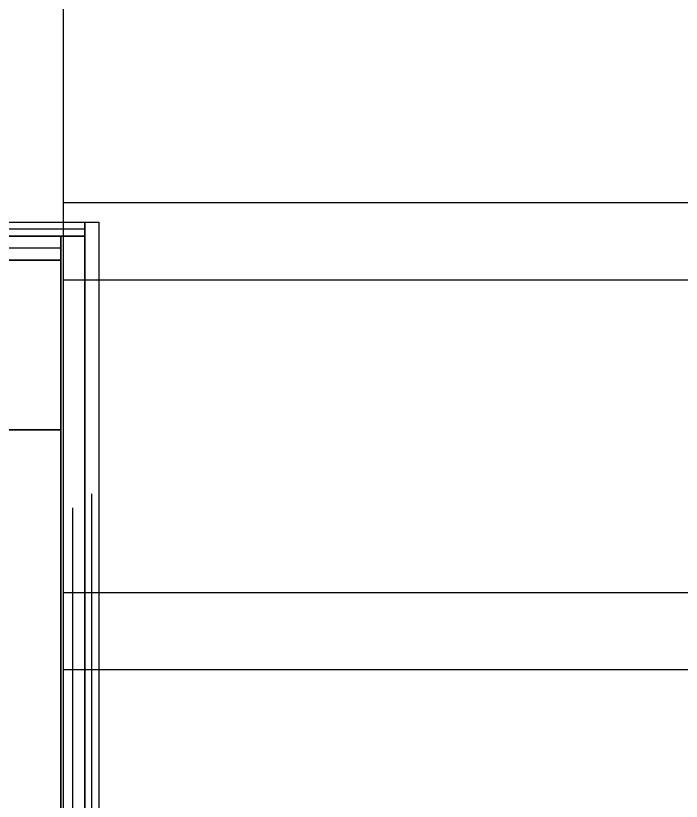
# Model space of a CAD drawing. Header units: millimetres. Extents: x -28.2 to 24.3, y -24.8 to 12.4.
# Drawn here: x -2.22 to -1.749, y -2.317 to -1.761 of the extents above; entities that cross this region are included whole.
import ezdxf

# ---------------------------------------------------------------- set-up
doc = ezdxf.new("R2010")
doc.units = ezdxf.units.MM
doc.linetypes.add('Dashed', pattern=[0.75, 0.5, -0.25])
for name, color, linetype in [('BUILDINGELEMENTPROXY', 8, 'Continuous'), ('EJE_MUROS', 8, 'Continuous'), ('MUROS', 7, 'Continuous')]:
    doc.layers.add(name, color=color, linetype=linetype)

msp = doc.modelspace()

# ---------------------------------------------------------------- linework, layer by layer
at = {"layer": 'BUILDINGELEMENTPROXY'}
for p, q in [((-2.18616, -1.61787, 0.86302), (-2.18616, -1.94787, 0.86302)), ((-1.08616, -1.89351, 1.03736), (-2.18616, -1.89351, 1.03736)), ((-2.18616, -1.89351, 1.03736), (-2.18616, -2.22351, 1.03736)), ((-2.18616, -1.94787, 0.86302), (-1.08616, -1.94787, 0.86302)), ((-1.08616, -2.16916, 1.21169), (-2.18616, -2.16916, 1.21169)), ((-2.18616, -2.16916, 1.21169), (-2.18616, -2.49916, 1.21169)), ((-2.18616, -2.22351, 1.03736), (-1.08616, -2.22351, 1.03736))]:
    msp.add_line(p, q, dxfattribs=at)
at = {"layer": 'EJE_MUROS', "linetype": 'Dashed'}
for p, q in [((-2.1658, -4.09923), (-2.1658, -1.90708)), ((-2.1708, -1.91208), (-2.70037, -1.91208)), ((-2.1793, -4.10923), (-2.1793, -1.91708)), ((-2.1878, -1.92558), (-3.61616, -1.92558)), ((-3.61616, -1.99408), (-2.1878, -1.99408))]:
    msp.add_line(p, q, dxfattribs=at)
at = {"layer": 'MUROS'}
for p, q in [((-2.70037, -1.90708), (-2.1708, -1.90708)), ((-2.1708, -4.09923), (-2.1708, -1.90708)), ((-2.1708, -1.90708), (-2.1608, -1.90708)), ((-2.1708, -1.90708), (-2.1708, -1.91708)), ((-2.1608, -1.90708), (-2.1608, -4.09923)), ((-3.61616, -1.91708), (-2.1878, -1.91708)), ((-2.1708, -1.91708), (-2.70037, -1.91708)), ((-2.1878, -4.10923), (-2.1878, -1.91708)), ((-2.1878, -1.91708), (-2.1708, -1.91708)), ((-2.1878, -1.91708), (-2.1878, -1.93408)), ((-2.1708, -1.91708), (-2.1708, -4.10923)), ((-3.61616, -1.93408), (-2.1878, -1.93408)), ((-2.1878, -1.93408), (-3.61616, -1.93408)), ((-2.1878, -1.93408), (-2.1878, -2.05408)), ((-2.1878, -2.05408), (-3.61616, -2.05408)), ((-2.3078, -2.05408), (-2.1878, -2.05408)), ((-2.1878, -2.05408), (-2.1878, -4.12623))]:
    msp.add_line(p, q, dxfattribs=at)

doc.saveas('drawing.dxf')
